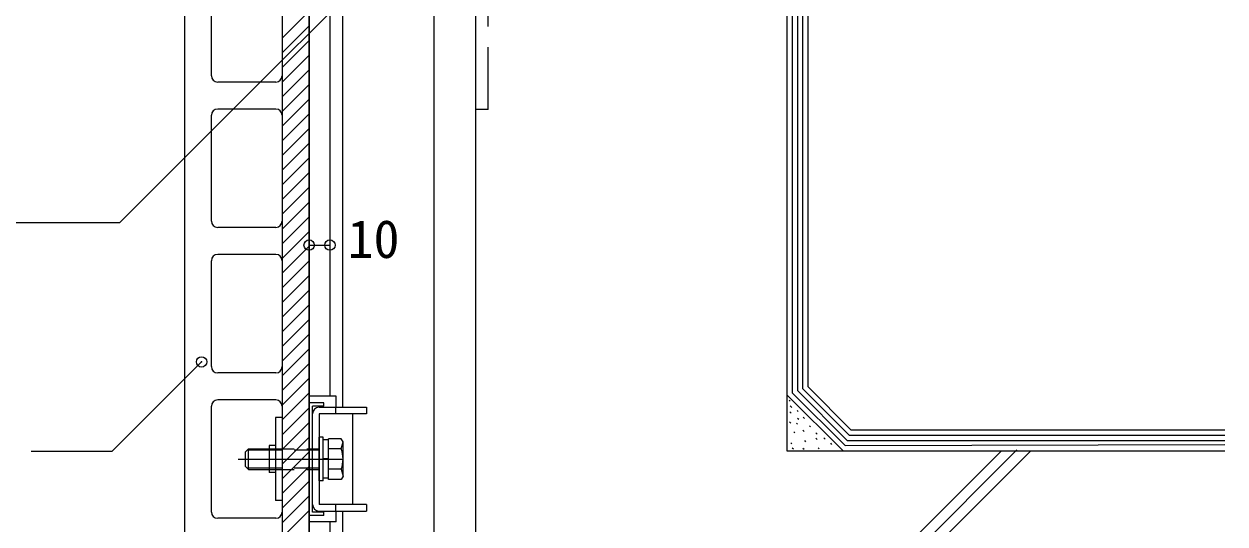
# Model space of a CAD drawing. Units: millimetres, scale not verified. Extents: x -1987 to 1973, y -1442 to 1366.
# Drawn here: x -1396 to -818, y 644 to 885 of the extents above; entities that cross this region are included whole.
import ezdxf
from ezdxf.enums import TextEntityAlignment as Align

# ---------------------------------------------------------------- set-up
doc = ezdxf.new("R2010")
doc.units = ezdxf.units.MM
doc.header["$LTSCALE"] = 10
doc.header["$PDMODE"] = 32
doc.header["$PDSIZE"] = 5
for name, pattern in [('CHAIN1', [8, 5, -1, 1, -1]), ('DASHED1', [1.8, 1.2, -0.6]), ('DASHED3', [4, 3, -1])]:
    doc.linetypes.add(name, pattern=pattern)
for name, color, linetype, lineweight in [('0-0_メ__ス', 2, 'Continuous', 18), ('0-1_躯体', 7, 'Continuous', 18), ('0-2_金物', 2, 'Continuous', 18), ('0-3_鋼材', 3, 'Continuous', 18), ('0-4_その他部材', 7, 'Continuous', 18), ('0-9_部材名__寸法', 7, 'Continuous', 18)]:
    doc.layers.add(name, color=color, linetype=linetype, lineweight=lineweight)
doc.styles.add('ＭＳ ゴシック', font='')
doc.styles.get('ＭＳ ゴシック').set_extended_font_data('MS Gothic')

msp = doc.modelspace()

# ---------------------------------------------------------------- linework, layer by layer
at = {"layer": '0-0_メ__ス'}
for p, q in [((-1319.01, 1133.7), (-1319.01, 547.7)), ((-1259.01, 1133.7), (-1259.01, 547.7)), ((-1306.01, 860.2), (-1306.01, 911.2)), ((-1272.01, 911.2), (-1272.01, 860.2)), ((-1275.01, 857.2), (-1303.01, 857.2)), ((-1275.01, 844.2), (-1303.01, 844.2)), ((-1306.01, 790.2), (-1306.01, 841.2)), ((-1272.01, 841.2), (-1272.01, 790.2)), ((-1275.01, 787.2), (-1303.01, 787.2)), ((-1306.01, 720.2), (-1306.01, 771.2)), ((-1275.01, 774.2), (-1303.01, 774.2)), ((-1272.01, 771.2), (-1272.01, 720.2)), ((-1275.01, 717.2), (-1303.01, 717.2))]:
    msp.add_line(p, q, dxfattribs=at)
for centre, start, end in [((-1303.01, 860.2), 180, 270), ((-1275.01, 860.2), 270, 0), ((-1303.01, 841.2), 90, 180), ((-1275.01, 841.2), 0, 90), ((-1303.01, 790.2), 180, 270), ((-1275.01, 790.2), 270, 0), ((-1303.01, 771.2), 90, 180), ((-1275.01, 771.2), 0, 90), ((-1303.01, 720.2), 180, 270), ((-1275.01, 720.2), 270, 0)]:
    msp.add_arc(centre, 3, start, end, dxfattribs=at)
at = {"layer": '0-1_躯体', "color": 3}
for p, q in [((-1179.02, 1130.2), (-1179.02, 25.24)), ((-1179.01, 1130.2), (-1179.01, 529.86)), ((-1029.09, 1122.71), (-1029.09, 706.67)), ((-1029.09, 732.14), (-1029.09, 679.7)), ((-1075.74, 529.86), (-925.9, 679.7)), ((-1068.67, 529.86), (-918.42, 680.11)), ((-1061.6, 529.86), (-911.76, 679.7)), ((-1029.09, 679.7), (-818.32, 679.7))]:
    msp.add_line(p, q, dxfattribs=at)
at = {"layer": '0-1_躯体', "linetype": 'DASHED3'}
for q in [(-1172.94, 1043.8), (-1178.93, 844.01)]:
    msp.add_line((-1172.94, 844.01), q, dxfattribs=at)
at = {"layer": '0-2_金物'}
for p, q in [((-1246.01, 705.95), (-1259.01, 705.95)), ((-1259.01, 645.45), (-1259.01, 705.95)), ((-1246.01, 700.7), (-1246.01, 705.95)), ((-1306.01, 650.2), (-1306.01, 701.2)), ((-1275.01, 704.2), (-1303.01, 704.2)), ((-1272.01, 701.2), (-1272.01, 650.2)), ((-1259.01, 648.6), (-1259.01, 702.8)), ((-1252.01, 702.8), (-1259.01, 702.8)), ((-1257.41, 650.2), (-1257.41, 701.2)), ((-1252.01, 701.2), (-1257.41, 701.2)), ((-1254.21, 700.7), (-1231.41, 700.7)), ((-1252.01, 701.2), (-1252.01, 702.8)), ((-1246.41, 700.7), (-1246.41, 697.5)), ((-1231.41, 700.7), (-1231.41, 697.5)), ((-1272.01, 695.7), (-1275.21, 695.7)), ((-1275.21, 695.7), (-1275.21, 655.7)), ((-1272.01, 695.7), (-1272.01, 655.7)), ((-1257.41, 653.9), (-1257.41, 697.5)), ((-1254.21, 697.5), (-1254.21, 653.9)), ((-1231.41, 697.5), (-1254.21, 697.5)), ((-1238.01, 653.9), (-1238.01, 697.5)), ((-1278.21, 682.2), (-1278.21, 669.2)), ((-1275.21, 682.2), (-1278.21, 682.2)), ((-1252.21, 686.19), (-1254.21, 686.19)), ((-1254.21, 665.2), (-1254.21, 686.19)), ((-1252.21, 665.2), (-1252.21, 686.19)), ((-1249.71, 684.89), (-1252.21, 684.89)), ((-1249.71, 665.88), (-1249.71, 685.51)), ((-1243.62, 685.51), (-1249.71, 685.51)), ((-1249.71, 666.5), (-1249.71, 684.89)), ((-1242.71, 683.94), (-1243.62, 685.51)), ((-1243.54, 680.6), (-1242.71, 683.94)), ((-1242.71, 667.45), (-1242.71, 683.94)), ((-1289.71, 679.19), (-1288.21, 680.69)), ((-1289.71, 672.2), (-1289.71, 679.19)), ((-1278.21, 679.99), (-1288.91, 679.99)), ((-1288.21, 670.7), (-1288.21, 680.69)), ((-1288.21, 680.69), (-1278.21, 680.69)), ((-1243.54, 680.6), (-1249.71, 680.6)), ((-1289.71, 672.2), (-1288.21, 670.7)), ((-1278.21, 671.4), (-1288.91, 671.4)), ((-1288.21, 670.7), (-1278.21, 670.7)), ((-1249.71, 675.9), (-1252.21, 675.9)), ((-1249.71, 675.5), (-1252.21, 675.5)), ((-1243.54, 670.79), (-1249.71, 670.79)), ((-1243.54, 670.79), (-1242.71, 667.45)), ((-1275.21, 669.2), (-1278.21, 669.2)), ((-1252.21, 665.2), (-1254.21, 665.2)), ((-1249.71, 666.5), (-1252.21, 666.5)), ((-1272.01, 655.7), (-1275.21, 655.7)), ((-1231.41, 653.9), (-1254.21, 653.9)), ((-1246.41, 653.9), (-1246.41, 650.7)), ((-1231.41, 653.9), (-1231.41, 650.7)), ((-1252.01, 648.6), (-1259.01, 648.6)), ((-1252.01, 650.2), (-1257.41, 650.2)), ((-1254.21, 650.7), (-1231.41, 650.7)), ((-1252.01, 648.6), (-1252.01, 650.2)), ((-1246.01, 645.45), (-1246.01, 650.7)), ((-1275.01, 647.2), (-1303.01, 647.2)), ((-1246.01, 645.45), (-1259.01, 645.45))]:
    msp.add_line(p, q, dxfattribs=at)
at = {"layer": '0-2_金物', "linetype": 'DASHED1'}
for p, q in [((-1278.21, 680.69), (-1254.21, 680.69)), ((-1254.21, 679.99), (-1278.21, 679.99)), ((-1254.21, 671.4), (-1278.21, 671.4)), ((-1278.21, 670.7), (-1254.21, 670.7))]:
    msp.add_line(p, q, dxfattribs=at)
at = {"layer": '0-2_金物', "linetype": 'CHAIN1'}
msp.add_line((-1293.2, 675.7), (-1237.96, 675.7), dxfattribs=at)
at = {"layer": '0-2_金物'}
msp.add_lwpolyline([(-1242.71, 667.45), (-1243.62, 665.88), (-1249.71, 665.88)], dxfattribs=at)
for centre, radius, start, end in [((-1303.01, 701.2), 3, 90, 180), ((-1275.01, 701.2), 3, 0, 90), ((-1254.21, 697.5), 3.2, 90, 180), ((-1257.71, 675.7), 15, 340.90353, 19.09712), ((-1254.21, 653.9), 3.2, 180, 270), ((-1303.01, 650.2), 3, 180, 270), ((-1275.01, 650.2), 3, 270, 0)]:
    msp.add_arc(centre, radius, start, end, dxfattribs=at)
at = {"layer": '0-3_鋼材'}
for p, q in [((-1199.02, 1110.36), (-1199.02, 25.24)), ((-1243.02, 1000.7), (-1243.02, 700.7)), ((-1249.02, 995.45), (-1249.02, 705.95)), ((-1243.02, 650.7), (-1243.02, 450.7)), ((-1249.02, 645.45), (-1249.02, 455.95))]:
    msp.add_line(p, q, dxfattribs=at)
at = {"layer": '0-4_その他部材'}
for p, q in [((-1272.01, 1135.7), (-1272.01, 545.7)), ((-1259.01, 545.7), (-1259.01, 1135.7)), ((-1019.1, 1127.21), (-1019.1, 710.67)), ((-1026.59, 1123.65), (-1026.59, 707.67)), ((-1024.1, 1124.71), (-1024.1, 708.67)), ((-1021.6, 1125.71), (-1021.6, 709.67)), ((-1272.01, 878.37), (-1259.01, 891.37)), ((-1272.01, 871.3), (-1259.01, 884.3)), ((-1272.01, 864.23), (-1259.01, 877.23)), ((-1272.01, 857.16), (-1259.01, 870.16)), ((-1272.01, 850.09), (-1259.01, 863.09)), ((-1272.01, 843.02), (-1259.01, 856.02)), ((-1272.01, 835.95), (-1259.01, 848.94)), ((-1272.01, 828.87), (-1259.01, 841.87)), ((-1272.01, 821.8), (-1259.01, 834.8)), ((-1272.01, 814.73), (-1259.01, 827.73)), ((-1272.01, 807.66), (-1259.01, 820.66)), ((-1272.01, 800.59), (-1259.01, 813.59)), ((-1272.01, 793.52), (-1259.01, 806.52)), ((-1272.01, 786.45), (-1259.01, 799.45)), ((-1272.01, 779.38), (-1259.01, 792.38)), ((-1272.01, 772.31), (-1259.01, 785.3)), ((-1272.01, 765.23), (-1259.01, 778.23)), ((-1272.01, 758.16), (-1259.01, 771.16)), ((-1272.01, 751.09), (-1259.01, 764.09)), ((-1272.01, 744.02), (-1259.01, 757.02)), ((-1272.01, 736.95), (-1259.01, 749.95)), ((-1272.01, 729.88), (-1259.01, 742.88)), ((-1272.01, 722.81), (-1259.01, 735.81)), ((-1272.01, 715.74), (-1259.01, 728.74)), ((-1272.01, 708.67), (-1259.01, 721.67)), ((-1272.01, 701.59), (-1259.01, 714.59)), ((-1272.01, 694.52), (-1259.01, 707.52)), ((-1029.09, 706.67), (-1002.12, 679.7)), ((-1026.59, 707.67), (-1001.12, 682.2)), ((-1024.1, 708.67), (-1000.12, 684.69)), ((-1021.6, 709.67), (-999.12, 687.19)), ((-1019.1, 710.67), (-998.13, 689.69)), ((-1272.01, 687.45), (-1259.01, 700.45)), ((-1028.03, 704.07), (-1027.48, 703.52)), ((-1027.48, 701.31), (-1026.75, 700.58)), ((-1027.85, 693.61), (-1027.3, 693.06)), ((-1027.66, 698.38), (-1027.12, 697.83)), ((-1024.18, 699.11), (-1023.63, 698.56)), ((-1024, 695.44), (-1023.45, 694.89)), ((-1021.24, 695.81), (-1020.69, 695.26)), ((-1272.01, 680.38), (-1259.01, 693.38)), ((-1025.83, 688.84), (-1025.28, 688.29)), ((-1024.55, 693.06), (-1024, 692.51)), ((-1021.43, 689.57), (-1020.88, 689.02)), ((-1018.31, 691.77), (-1017.76, 691.22)), ((-1015.19, 688.29), (-1014.64, 687.74)), ((-818.32, 689.69), (-998.13, 689.69)), ((-1272.01, 673.31), (-1259.01, 686.31)), ((-1027.3, 683.52), (-1026.75, 682.97)), ((-1020.69, 684.62), (-1020.14, 684.07)), ((-1015.19, 685.72), (-1014.64, 685.17)), ((-1011.34, 685.9), (-1010.78, 685.35)), ((-1008.22, 683.33), (-1007.67, 682.78)), ((-1001.12, 682.2), (-818.32, 682.7)), ((-1000.12, 684.69), (-818.32, 684.69)), ((-999.12, 687.19), (-818.32, 687.19)), ((-1272.01, 666.24), (-1259.01, 679.24)), ((-1026.56, 681.13), (-1026.01, 680.58)), ((-1021.43, 680.95), (-1020.88, 680.4)), ((-1014.09, 681.13), (-1013.54, 680.58)), ((-1272.01, 659.17), (-1259.01, 672.17)), ((-1272.01, 652.1), (-1259.01, 665.1)), ((-1272.01, 645.03), (-1259.01, 658.03)), ((-1272.01, 637.96), (-1259.01, 650.95))]:
    msp.add_line(p, q, dxfattribs=at)
at = {"layer": '0-9_部材名__寸法'}
for p, q in [((-1259.01, 778.7), (-1249.01, 778.7)), ((-1310.79, 722.48), (-1353.95, 679.32)), ((-1353.95, 679.32), (-1392.81, 679.32))]:
    msp.add_line(p, q, dxfattribs=at)
msp.add_lwpolyline([(-1177.22, 962.59), (-1350.3, 789.5), (-1400.56, 789.5)], dxfattribs=at)
for p in [(-1259.01, 778.7), (-1249.01, 778.7), (-1310.79, 722.48)]:
    msp.add_point(p, dxfattribs=at)

# ---------------------------------------------------------------- texts
at = {"layer": '0-9_部材名__寸法', "style": 'ＭＳ ゴシック'}
msp.add_text('10', height=18.33, dxfattribs=at).set_placement((-1240.49, 767.01), align=Align.BOTTOM_LEFT)

doc.saveas('drawing.dxf')
